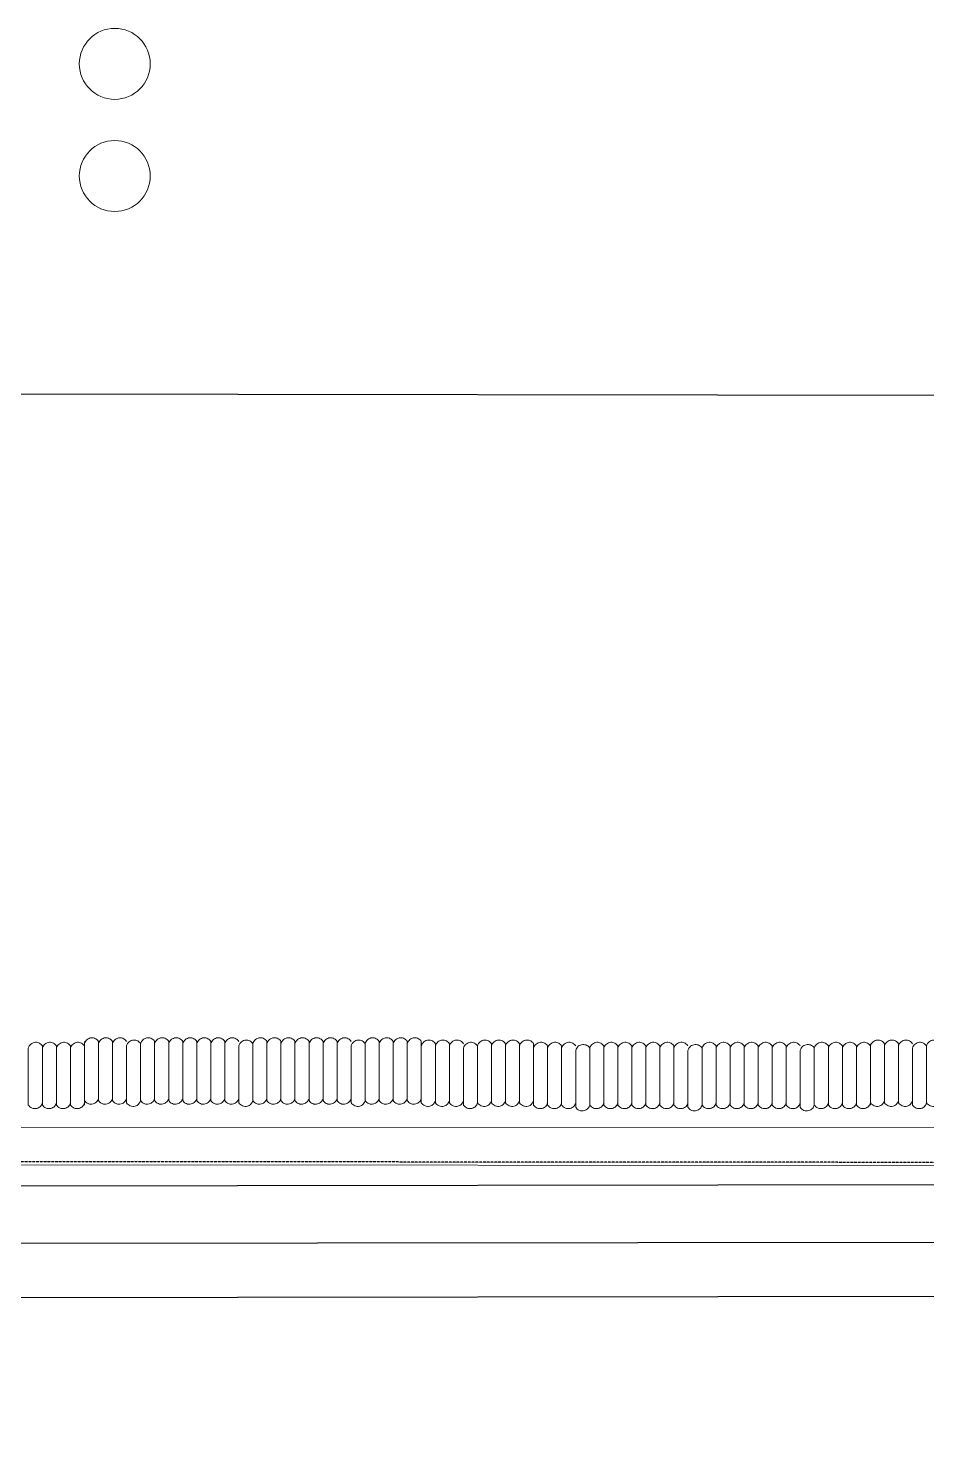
# Model space of a CAD drawing. Header units: millimetres. Extents: x 37414 to 54689, y 15261 to 27488.
# Drawn here: x 49758 to 50680, y 19891 to 21346 of the extents above; entities that cross this region are included whole.
import ezdxf

# ---------------------------------------------------------------- set-up
doc = ezdxf.new("R2010")
doc.units = ezdxf.units.MM
doc.linetypes.add('HIDDEN', pattern=[0.375, 0.25, -0.125])
doc.layers.get('0').update_dxf_attribs({"lineweight": 13})
doc.layers.add('H', color=2, linetype='HIDDEN')
doc.layers.add('MEDIUM', color=2, linetype='Continuous')
doc.layers.add('치수', color=7, linetype='Continuous', lineweight=13)

msp = doc.modelspace()

# ---------------------------------------------------------------- linework, layer by layer
at = {"color": 0, "lineweight": 25}
msp.add_line((48700.2, 20972.5), (52161.2, 20968.5), dxfattribs=at)
at = {"color": 6}
for p, q in [((49816, 20248.9), (49816, 20307.3)), ((49816, 20246.7), (49816, 20305)), ((49830.4, 20248.9), (49830.4, 20307.3)), ((49830.4, 20246.7), (49830.4, 20305)), ((49844.8, 20248.9), (49844.8, 20307.3)), ((49844.8, 20246.7), (49844.8, 20305)), ((49844.8, 20251.2), (49844.8, 20304.5)), ((49873.6, 20246.7), (49873.6, 20305)), ((49873.6, 20246.7), (49873.6, 20305)), ((49888, 20248.9), (49888, 20307.3)), ((49888, 20246.7), (49888, 20305)), ((49902.4, 20248.9), (49902.4, 20307.3)), ((49902.4, 20246.7), (49902.4, 20305)), ((49916.8, 20248.9), (49916.8, 20307.3)), ((49916.8, 20246.7), (49916.8, 20305)), ((49931.2, 20248.9), (49931.2, 20307.3)), ((49931.2, 20248.9), (49931.2, 20307.3)), ((49931.2, 20246.7), (49931.2, 20305)), ((49931.2, 20246.7), (49931.2, 20305)), ((49931.2, 20251.2), (49931.2, 20304.5)), ((49945.6, 20248.9), (49945.6, 20307.3)), ((49945.6, 20246.7), (49945.6, 20305)), ((49960, 20248.9), (49960, 20307.3)), ((49960, 20246.7), (49960, 20305)), ((49960, 20251.2), (49960, 20304.5)), ((49988.8, 20246.7), (49988.8, 20305)), ((49988.8, 20246.7), (49988.8, 20305)), ((50003.2, 20248.9), (50003.2, 20307.3)), ((50003.2, 20246.7), (50003.2, 20305)), ((50017.6, 20248.9), (50017.6, 20307.3)), ((50017.6, 20246.7), (50017.6, 20305)), ((50032, 20248.9), (50032, 20307.3)), ((50032, 20246.7), (50032, 20305)), ((50046.4, 20248.9), (50046.4, 20307.3)), ((50046.4, 20248.9), (50046.4, 20307.3)), ((50046.4, 20246.7), (50046.4, 20305)), ((50046.4, 20246.7), (50046.4, 20305)), ((50046.4, 20251.2), (50046.4, 20304.5)), ((50060.8, 20248.9), (50060.8, 20307.3)), ((50060.8, 20246.7), (50060.8, 20305)), ((50075.2, 20248.9), (50075.2, 20307.3)), ((50075.2, 20246.7), (50075.2, 20305)), ((50075.2, 20251.2), (50075.2, 20304.5)), ((50104, 20246.7), (50104, 20305)), ((50104, 20246.7), (50104, 20305)), ((50118.4, 20248.9), (50118.4, 20307.3)), ((50118.4, 20246.7), (50118.4, 20305)), ((50132.8, 20248.9), (50132.8, 20307.3)), ((50132.8, 20246.7), (50132.8, 20305)), ((50147.2, 20248.9), (50147.2, 20307.3)), ((50147.2, 20246.7), (50147.2, 20305)), ((50161.6, 20248.9), (50161.6, 20307.3)), ((50161.6, 20246.7), (50161.6, 20305)), ((50161.6, 20246.7), (50161.6, 20305)), ((50161.6, 20251.2), (50161.6, 20304.5)), ((50176, 20246.7), (50176, 20305)), ((50190.4, 20246.7), (50190.4, 20305)), ((50233.6, 20246.7), (50233.6, 20305)), ((50248, 20246.7), (50248, 20305)), ((50262.4, 20246.7), (50262.4, 20305)), ((50276.8, 20246.7), (50276.8, 20305)), ((50622.4, 20246.7), (50622.4, 20305)), ((50636.8, 20246.7), (50636.8, 20305)), ((50651.2, 20246.7), (50651.2, 20305)), ((49758.4, 20242.1), (49758.4, 20300.4)), ((49772.8, 20244.4), (49772.8, 20302.7)), ((49772.8, 20242.1), (49772.8, 20300.4)), ((49787.2, 20244.4), (49787.2, 20302.7)), ((49787.2, 20242.1), (49787.2, 20300.4)), ((49801.6, 20244.4), (49801.6, 20302.7)), ((49801.6, 20242.1), (49801.6, 20300.4)), ((49816, 20244.4), (49816, 20302.7)), ((49816, 20242.1), (49816, 20300.4)), ((49816, 20246.7), (49816, 20299.9)), ((49859.2, 20244.4), (49859.2, 20302.7)), ((49859.2, 20244.4), (49859.2, 20302.7)), ((49974.4, 20244.4), (49974.4, 20302.7)), ((49974.4, 20244.4), (49974.4, 20302.7)), ((50089.6, 20244.4), (50089.6, 20302.7)), ((50089.6, 20244.4), (50089.6, 20302.7)), ((50161.6, 20244.4), (50161.6, 20302.7)), ((50176, 20244.4), (50176, 20302.7)), ((50190.4, 20244.4), (50190.4, 20302.7)), ((50190.4, 20248.9), (50190.4, 20302.2)), ((50204.8, 20242.1), (50204.8, 20300.4)), ((50204.8, 20242.1), (50204.8, 20300.4)), ((50219.2, 20244.4), (50219.2, 20302.7)), ((50219.2, 20244.4), (50219.2, 20302.7)), ((50233.6, 20244.4), (50233.6, 20302.7)), ((50248, 20244.4), (50248, 20302.7)), ((50262.4, 20244.4), (50262.4, 20302.7)), ((50276.8, 20244.4), (50276.8, 20302.7)), ((50276.8, 20244.4), (50276.8, 20302.7)), ((50276.8, 20248.9), (50276.8, 20302.2)), ((50276.8, 20242.1), (50276.8, 20300.4)), ((50291.2, 20244.4), (50291.2, 20302.7)), ((50291.2, 20242.1), (50291.2, 20300.4)), ((50305.6, 20244.4), (50305.6, 20302.7)), ((50305.6, 20242.1), (50305.6, 20300.4)), ((50305.6, 20246.7), (50305.6, 20299.9)), ((50320, 20239.8), (50320, 20298.1)), ((50320, 20239.8), (50320, 20298.1)), ((50334.4, 20242.1), (50334.4, 20300.4)), ((50334.4, 20242.1), (50334.4, 20300.4)), ((50348.8, 20244.4), (50348.8, 20302.7)), ((50348.8, 20242.1), (50348.8, 20300.4)), ((50363.2, 20244.4), (50363.2, 20302.7)), ((50363.2, 20242.1), (50363.2, 20300.4)), ((50377.6, 20244.4), (50377.6, 20302.7)), ((50377.6, 20242.1), (50377.6, 20300.4)), ((50392, 20244.4), (50392, 20302.7)), ((50392, 20244.4), (50392, 20302.7)), ((50392, 20242.1), (50392, 20300.4)), ((50392, 20242.1), (50392, 20300.4)), ((50392, 20246.7), (50392, 20299.9)), ((50406.4, 20244.4), (50406.4, 20302.7)), ((50406.4, 20242.1), (50406.4, 20300.4)), ((50420.8, 20244.4), (50420.8, 20302.7)), ((50420.8, 20242.1), (50420.8, 20300.4)), ((50420.8, 20246.7), (50420.8, 20299.9)), ((50435.2, 20239.8), (50435.2, 20298.1)), ((50435.2, 20239.8), (50435.2, 20298.1)), ((50449.6, 20242.1), (50449.6, 20300.4)), ((50449.6, 20242.1), (50449.6, 20300.4)), ((50464, 20244.4), (50464, 20302.7)), ((50464, 20242.1), (50464, 20300.4)), ((50478.4, 20244.4), (50478.4, 20302.7)), ((50478.4, 20242.1), (50478.4, 20300.4)), ((50492.8, 20244.4), (50492.8, 20302.7)), ((50492.8, 20242.1), (50492.8, 20300.4)), ((50507.2, 20244.4), (50507.2, 20302.7)), ((50507.2, 20244.4), (50507.2, 20302.7)), ((50507.2, 20242.1), (50507.2, 20300.4)), ((50507.2, 20242.1), (50507.2, 20300.4)), ((50507.2, 20246.7), (50507.2, 20299.9)), ((50521.6, 20244.4), (50521.6, 20302.7)), ((50521.6, 20242.1), (50521.6, 20300.4)), ((50536, 20244.4), (50536, 20302.7)), ((50536, 20242.1), (50536, 20300.4)), ((50536, 20246.7), (50536, 20299.9)), ((50550.4, 20239.8), (50550.4, 20298.1)), ((50550.4, 20239.8), (50550.4, 20298.1)), ((50564.8, 20242.1), (50564.8, 20300.4)), ((50564.8, 20242.1), (50564.8, 20300.4)), ((50579.2, 20244.4), (50579.2, 20302.7)), ((50579.2, 20242.1), (50579.2, 20300.4)), ((50593.6, 20244.4), (50593.6, 20302.7)), ((50593.6, 20242.1), (50593.6, 20300.4)), ((50608, 20244.4), (50608, 20302.7)), ((50608, 20242.1), (50608, 20300.4)), ((50622.4, 20244.4), (50622.4, 20302.7)), ((50622.4, 20244.4), (50622.4, 20302.7)), ((50622.4, 20242.1), (50622.4, 20300.4)), ((50622.4, 20246.7), (50622.4, 20299.9)), ((50636.8, 20244.4), (50636.8, 20302.7)), ((50651.2, 20244.4), (50651.2, 20302.7)), ((50651.2, 20248.9), (50651.2, 20302.2)), ((50665.6, 20242.1), (50665.6, 20300.4)), ((50665.6, 20242.1), (50665.6, 20300.4)), ((50680, 20244.4), (50680, 20302.7)), ((50680, 20244.4), (50680, 20302.7))]:
    msp.add_line(p, q, dxfattribs=at)
for p, q in [((51391.5, 20218.2), (49547.4, 20219.5)), ((51391.5, 20179.5), (49547.4, 20180.9))]:
    msp.add_line(p, q)
for points in [[(49758.4, 20300.4, -0.159884), (49761.1, 20304.6, -0.159884), (49765.6, 20306.4, -0.135156), (49769.8, 20305.5, -0.135156), (49772.8, 20302.7)], [(49772.8, 20300.4, -0.159884), (49775.5, 20304.6, -0.159884), (49780, 20306.4, -0.135156), (49784.2, 20305.5, -0.135156), (49787.2, 20302.7)], [(49787.2, 20300.4, -0.159884), (49789.9, 20304.6, -0.159884), (49794.4, 20306.4, -0.135156), (49798.6, 20305.5, -0.135156), (49801.6, 20302.7)], [(49801.6, 20300.4, -0.159884), (49804.3, 20304.6, -0.159884), (49808.8, 20306.4, -0.135156), (49813, 20305.5, -0.135156), (49816, 20302.7)], [(49816, 20305, -0.159884), (49818.7, 20309.2, -0.159884), (49823.2, 20311, -0.135156), (49827.4, 20310.1, -0.135156), (49830.4, 20307.3)], [(49830.4, 20305, -0.159884), (49833.1, 20309.2, -0.159884), (49837.6, 20311, -0.135156), (49841.8, 20310.1, -0.135156), (49844.8, 20307.3)], [(49844.8, 20305, -0.159884), (49847.5, 20309.2, -0.159884), (49852, 20311, -0.135156), (49856.2, 20310.1, -0.135156), (49859.2, 20307.3)], [(49859.2, 20302.7, -0.159884), (49861.9, 20306.9, -0.159884), (49866.4, 20308.7, -0.135156), (49870.6, 20307.8, -0.135156), (49873.6, 20305)], [(49873.6, 20305, -0.159884), (49876.3, 20309.2, -0.159884), (49880.8, 20311, -0.135156), (49885, 20310.1, -0.135156), (49888, 20307.3)], [(49888, 20305, -0.159884), (49890.7, 20309.2, -0.159884), (49895.2, 20311, -0.135156), (49899.4, 20310.1, -0.135156), (49902.4, 20307.3)], [(49902.4, 20305, -0.159884), (49905.1, 20309.2, -0.159884), (49909.6, 20311, -0.135156), (49913.8, 20310.1, -0.135156), (49916.8, 20307.3)], [(49916.8, 20305, -0.159884), (49919.5, 20309.2, -0.159884), (49924, 20311, -0.135156), (49928.2, 20310.1, -0.135156), (49931.2, 20307.3)], [(49931.2, 20305, -0.159884), (49933.9, 20309.2, -0.159884), (49938.4, 20311, -0.135156), (49942.6, 20310.1, -0.135156), (49945.6, 20307.3)], [(49945.6, 20305, -0.159884), (49948.3, 20309.2, -0.159884), (49952.8, 20311, -0.135156), (49957, 20310.1, -0.135156), (49960, 20307.3)], [(49960, 20305, -0.159884), (49962.7, 20309.2, -0.159884), (49967.2, 20311, -0.135156), (49971.4, 20310.1, -0.135156), (49974.4, 20307.3)], [(49974.4, 20302.7, -0.159884), (49977.1, 20306.9, -0.159884), (49981.6, 20308.7, -0.135156), (49985.8, 20307.8, -0.135156), (49988.8, 20305)], [(49988.8, 20305, -0.159884), (49991.5, 20309.2, -0.159884), (49996, 20311, -0.135156), (50000.2, 20310.1, -0.135156), (50003.2, 20307.3)], [(50003.2, 20305, -0.159884), (50005.9, 20309.2, -0.159884), (50010.4, 20311, -0.135156), (50014.6, 20310.1, -0.135156), (50017.6, 20307.3)], [(50017.6, 20305, -0.159884), (50020.3, 20309.2, -0.159884), (50024.8, 20311, -0.135156), (50029, 20310.1, -0.135156), (50032, 20307.3)], [(50032, 20305, -0.159884), (50034.7, 20309.2, -0.159884), (50039.2, 20311, -0.135156), (50043.4, 20310.1, -0.135156), (50046.4, 20307.3)], [(50046.4, 20305, -0.159884), (50049.1, 20309.2, -0.159884), (50053.6, 20311, -0.135156), (50057.8, 20310.1, -0.135156), (50060.8, 20307.3)], [(50060.8, 20305, -0.159884), (50063.5, 20309.2, -0.159884), (50068, 20311, -0.135156), (50072.2, 20310.1, -0.135156), (50075.2, 20307.3)], [(50075.2, 20305, -0.159884), (50077.9, 20309.2, -0.159884), (50082.4, 20311, -0.135156), (50086.6, 20310.1, -0.135156), (50089.6, 20307.3)], [(50089.6, 20302.7, -0.159884), (50092.3, 20306.9, -0.159884), (50096.8, 20308.7, -0.135156), (50101, 20307.8, -0.135156), (50104, 20305)], [(50104, 20305, -0.159884), (50106.7, 20309.2, -0.159884), (50111.2, 20311, -0.135156), (50115.4, 20310.1, -0.135156), (50118.4, 20307.3)], [(50118.4, 20305, -0.159884), (50121.1, 20309.2, -0.159884), (50125.6, 20311, -0.135156), (50129.8, 20310.1, -0.135156), (50132.8, 20307.3)], [(50132.8, 20305, -0.159884), (50135.5, 20309.2, -0.159884), (50140, 20311, -0.135156), (50144.2, 20310.1, -0.135156), (50147.2, 20307.3)], [(50147.2, 20305, -0.159884), (50149.9, 20309.2, -0.159884), (50154.4, 20311, -0.135156), (50158.6, 20310.1, -0.135156), (50161.6, 20307.3)], [(50161.6, 20302.7, -0.159884), (50164.3, 20306.9, -0.159884), (50168.8, 20308.7, -0.135156), (50173, 20307.8, -0.135156), (50176, 20305)], [(50176, 20302.7, -0.159884), (50178.7, 20306.9, -0.159884), (50183.2, 20308.7, -0.135156), (50187.4, 20307.8, -0.135156), (50190.4, 20305)], [(50190.4, 20302.7, -0.159884), (50193.1, 20306.9, -0.159884), (50197.6, 20308.7, -0.135156), (50201.8, 20307.8, -0.135156), (50204.8, 20305)], [(50204.8, 20300.4, -0.159884), (50207.5, 20304.6, -0.159884), (50212, 20306.4, -0.135156), (50216.2, 20305.5, -0.135156), (50219.2, 20302.7)], [(50219.2, 20302.7, -0.159884), (50221.9, 20306.9, -0.159884), (50226.4, 20308.7, -0.135156), (50230.6, 20307.8, -0.135156), (50233.6, 20305)], [(50233.6, 20302.7, -0.159884), (50236.3, 20306.9, -0.159884), (50240.8, 20308.7, -0.135156), (50245, 20307.8, -0.135156), (50248, 20305)], [(50248, 20302.7, -0.159884), (50250.7, 20306.9, -0.159884), (50255.2, 20308.7, -0.135156), (50259.4, 20307.8, -0.135156), (50262.4, 20305)], [(50262.4, 20302.7, -0.159884), (50265.1, 20306.9, -0.159884), (50269.6, 20308.7, -0.135156), (50273.8, 20307.8, -0.135156), (50276.8, 20305)], [(50276.8, 20300.4, -0.159884), (50279.5, 20304.6, -0.159884), (50284, 20306.4, -0.135156), (50288.2, 20305.5, -0.135156), (50291.2, 20302.7)], [(50291.2, 20300.4, -0.159884), (50293.9, 20304.6, -0.159884), (50298.4, 20306.4, -0.135156), (50302.6, 20305.5, -0.135156), (50305.6, 20302.7)], [(50305.6, 20300.4, -0.159884), (50308.3, 20304.6, -0.159884), (50312.8, 20306.4, -0.135156), (50317, 20305.5, -0.135156), (50320, 20302.7)], [(50320, 20298.1, -0.159884), (50322.7, 20302.3, -0.159884), (50327.2, 20304.1, -0.135156), (50331.4, 20303.2, -0.135156), (50334.4, 20300.4)], [(50334.4, 20300.4, -0.159884), (50337.1, 20304.6, -0.159884), (50341.6, 20306.4, -0.135156), (50345.8, 20305.5, -0.135156), (50348.8, 20302.7)], [(50348.8, 20300.4, -0.159884), (50351.5, 20304.6, -0.159884), (50356, 20306.4, -0.135156), (50360.2, 20305.5, -0.135156), (50363.2, 20302.7)], [(50363.2, 20300.4, -0.159884), (50365.9, 20304.6, -0.159884), (50370.4, 20306.4, -0.135156), (50374.6, 20305.5, -0.135156), (50377.6, 20302.7)], [(50377.6, 20300.4, -0.159884), (50380.3, 20304.6, -0.159884), (50384.8, 20306.4, -0.135156), (50389, 20305.5, -0.135156), (50392, 20302.7)], [(50392, 20300.4, -0.159884), (50394.7, 20304.6, -0.159884), (50399.2, 20306.4, -0.135156), (50403.4, 20305.5, -0.135156), (50406.4, 20302.7)], [(50406.4, 20300.4, -0.159884), (50409.1, 20304.6, -0.159884), (50413.6, 20306.4, -0.135156), (50417.8, 20305.5, -0.135156), (50420.8, 20302.7)], [(50420.8, 20300.4, -0.159884), (50423.5, 20304.6, -0.159884), (50428, 20306.4, -0.135156), (50432.2, 20305.5, -0.135156), (50435.2, 20302.7)], [(50435.2, 20298.1, -0.159884), (50437.9, 20302.3, -0.159884), (50442.4, 20304.1, -0.135156), (50446.6, 20303.2, -0.135156), (50449.6, 20300.4)], [(50449.6, 20300.4, -0.159884), (50452.3, 20304.6, -0.159884), (50456.8, 20306.4, -0.135156), (50461, 20305.5, -0.135156), (50464, 20302.7)], [(50464, 20300.4, -0.159884), (50466.7, 20304.6, -0.159884), (50471.2, 20306.4, -0.135156), (50475.4, 20305.5, -0.135156), (50478.4, 20302.7)], [(50478.4, 20300.4, -0.159884), (50481.1, 20304.6, -0.159884), (50485.6, 20306.4, -0.135156), (50489.8, 20305.5, -0.135156), (50492.8, 20302.7)], [(50492.8, 20300.4, -0.159884), (50495.5, 20304.6, -0.159884), (50500, 20306.4, -0.135156), (50504.2, 20305.5, -0.135156), (50507.2, 20302.7)], [(50507.2, 20300.4, -0.159884), (50509.9, 20304.6, -0.159884), (50514.4, 20306.4, -0.135156), (50518.6, 20305.5, -0.135156), (50521.6, 20302.7)], [(50521.6, 20300.4, -0.159884), (50524.3, 20304.6, -0.159884), (50528.8, 20306.4, -0.135156), (50533, 20305.5, -0.135156), (50536, 20302.7)], [(50536, 20300.4, -0.159884), (50538.7, 20304.6, -0.159884), (50543.2, 20306.4, -0.135156), (50547.4, 20305.5, -0.135156), (50550.4, 20302.7)], [(50550.4, 20298.1, -0.159884), (50553.1, 20302.3, -0.159884), (50557.6, 20304.1, -0.135156), (50561.8, 20303.2, -0.135156), (50564.8, 20300.4)], [(50564.8, 20300.4, -0.159884), (50567.5, 20304.6, -0.159884), (50572, 20306.4, -0.135156), (50576.2, 20305.5, -0.135156), (50579.2, 20302.7)], [(50579.2, 20300.4, -0.159884), (50581.9, 20304.6, -0.159884), (50586.4, 20306.4, -0.135156), (50590.6, 20305.5, -0.135156), (50593.6, 20302.7)], [(50593.6, 20300.4, -0.159884), (50596.3, 20304.6, -0.159884), (50600.8, 20306.4, -0.135156), (50605, 20305.5, -0.135156), (50608, 20302.7)], [(50608, 20300.4, -0.159884), (50610.7, 20304.6, -0.159884), (50615.2, 20306.4, -0.135156), (50619.4, 20305.5, -0.135156), (50622.4, 20302.7)], [(50622.4, 20302.7, -0.159884), (50625.1, 20306.9, -0.159884), (50629.6, 20308.7, -0.135156), (50633.8, 20307.8, -0.135156), (50636.8, 20305)], [(50636.8, 20302.7, -0.159884), (50639.5, 20306.9, -0.159884), (50644, 20308.7, -0.135156), (50648.2, 20307.8, -0.135156), (50651.2, 20305)], [(50651.2, 20302.7, -0.159884), (50653.9, 20306.9, -0.159884), (50658.4, 20308.7, -0.135156), (50662.6, 20307.8, -0.135156), (50665.6, 20305)], [(50665.6, 20300.4, -0.159884), (50668.3, 20304.6, -0.159884), (50672.8, 20306.4, -0.135156), (50677, 20305.5, -0.135156), (50680, 20302.7)], [(50680, 20302.7, -0.159884), (50682.7, 20306.9, -0.159884), (50687.2, 20308.7, -0.135156), (50691.4, 20307.8, -0.135156), (50694.4, 20305)], [(49816, 20246.7, 0.159884), (49819.8, 20243.5, 0.159884), (49824.8, 20243.2, 0.135156), (49828.4, 20245.3, 0.135156), (49830.4, 20248.9)], [(49830.4, 20246.7, 0.159884), (49834.2, 20243.5, 0.159884), (49839.2, 20243.2, 0.135156), (49842.8, 20245.3, 0.135156), (49844.8, 20248.9)], [(49844.8, 20246.7, 0.159884), (49848.6, 20243.5, 0.159884), (49853.6, 20243.2, 0.135156), (49857.2, 20245.3, 0.135156), (49859.2, 20248.9)], [(49859.2, 20244.4, 0.159884), (49863, 20241.2, 0.159884), (49868, 20240.9, 0.135156), (49871.6, 20243, 0.135156), (49873.6, 20246.7)], [(49873.6, 20246.7, 0.159884), (49877.4, 20243.5, 0.159884), (49882.4, 20243.2, 0.135156), (49886, 20245.3, 0.135156), (49888, 20248.9)], [(49888, 20246.7, 0.159884), (49891.8, 20243.5, 0.159884), (49896.8, 20243.2, 0.135156), (49900.4, 20245.3, 0.135156), (49902.4, 20248.9)], [(49902.4, 20246.7, 0.159884), (49906.2, 20243.5, 0.159884), (49911.2, 20243.2, 0.135156), (49914.8, 20245.3, 0.135156), (49916.8, 20248.9)], [(49916.8, 20246.7, 0.159884), (49920.6, 20243.5, 0.159884), (49925.6, 20243.2, 0.135156), (49929.2, 20245.3, 0.135156), (49931.2, 20248.9)], [(49931.2, 20246.7, 0.159884), (49935, 20243.5, 0.159884), (49940, 20243.2, 0.135156), (49943.6, 20245.3, 0.135156), (49945.6, 20248.9)], [(49945.6, 20246.7, 0.159884), (49949.4, 20243.5, 0.159884), (49954.4, 20243.2, 0.135156), (49958, 20245.3, 0.135156), (49960, 20248.9)], [(49960, 20246.7, 0.159884), (49963.8, 20243.5, 0.159884), (49968.8, 20243.2, 0.135156), (49972.4, 20245.3, 0.135156), (49974.4, 20248.9)], [(49974.4, 20244.4, 0.159884), (49978.2, 20241.2, 0.159884), (49983.2, 20240.9, 0.135156), (49986.8, 20243, 0.135156), (49988.8, 20246.7)], [(49988.8, 20246.7, 0.159884), (49992.6, 20243.5, 0.159884), (49997.6, 20243.2, 0.135156), (50001.2, 20245.3, 0.135156), (50003.2, 20248.9)], [(50003.2, 20246.7, 0.159884), (50007, 20243.5, 0.159884), (50012, 20243.2, 0.135156), (50015.6, 20245.3, 0.135156), (50017.6, 20248.9)], [(50017.6, 20246.7, 0.159884), (50021.4, 20243.5, 0.159884), (50026.4, 20243.2, 0.135156), (50030, 20245.3, 0.135156), (50032, 20248.9)], [(50032, 20246.7, 0.159884), (50035.8, 20243.5, 0.159884), (50040.8, 20243.2, 0.135156), (50044.4, 20245.3, 0.135156), (50046.4, 20248.9)], [(50046.4, 20246.7, 0.159884), (50050.2, 20243.5, 0.159884), (50055.2, 20243.2, 0.135156), (50058.8, 20245.3, 0.135156), (50060.8, 20248.9)], [(50060.8, 20246.7, 0.159884), (50064.6, 20243.5, 0.159884), (50069.6, 20243.2, 0.135156), (50073.2, 20245.3, 0.135156), (50075.2, 20248.9)], [(50075.2, 20246.7, 0.159884), (50079, 20243.5, 0.159884), (50084, 20243.2, 0.135156), (50087.6, 20245.3, 0.135156), (50089.6, 20248.9)], [(50089.6, 20244.4, 0.159884), (50093.4, 20241.2, 0.159884), (50098.4, 20240.9, 0.135156), (50102, 20243, 0.135156), (50104, 20246.7)], [(50104, 20246.7, 0.159884), (50107.8, 20243.5, 0.159884), (50112.8, 20243.2, 0.135156), (50116.4, 20245.3, 0.135156), (50118.4, 20248.9)], [(50118.4, 20246.7, 0.159884), (50122.2, 20243.5, 0.159884), (50127.2, 20243.2, 0.135156), (50130.8, 20245.3, 0.135156), (50132.8, 20248.9)], [(50132.8, 20246.7, 0.159884), (50136.6, 20243.5, 0.159884), (50141.6, 20243.2, 0.135156), (50145.2, 20245.3, 0.135156), (50147.2, 20248.9)], [(50147.2, 20246.7, 0.159884), (50151, 20243.5, 0.159884), (50156, 20243.2, 0.135156), (50159.6, 20245.3, 0.135156), (50161.6, 20248.9)], [(50161.6, 20244.4, 0.159884), (50165.4, 20241.2, 0.159884), (50170.4, 20240.9, 0.135156), (50174, 20243, 0.135156), (50176, 20246.7)], [(50176, 20244.4, 0.159884), (50179.8, 20241.2, 0.159884), (50184.8, 20240.9, 0.135156), (50188.4, 20243, 0.135156), (50190.4, 20246.7)], [(50190.4, 20244.4, 0.159884), (50194.2, 20241.2, 0.159884), (50199.2, 20240.9, 0.135156), (50202.8, 20243, 0.135156), (50204.8, 20246.7)], [(50219.2, 20244.4, 0.159884), (50223, 20241.2, 0.159884), (50228, 20240.9, 0.135156), (50231.6, 20243, 0.135156), (50233.6, 20246.7)], [(50233.6, 20244.4, 0.159884), (50237.4, 20241.2, 0.159884), (50242.4, 20240.9, 0.135156), (50246, 20243, 0.135156), (50248, 20246.7)], [(50248, 20244.4, 0.159884), (50251.8, 20241.2, 0.159884), (50256.8, 20240.9, 0.135156), (50260.4, 20243, 0.135156), (50262.4, 20246.7)], [(50262.4, 20244.4, 0.159884), (50266.2, 20241.2, 0.159884), (50271.2, 20240.9, 0.135156), (50274.8, 20243, 0.135156), (50276.8, 20246.7)], [(50622.4, 20244.4, 0.159884), (50626.2, 20241.2, 0.159884), (50631.2, 20240.9, 0.135156), (50634.8, 20243, 0.135156), (50636.8, 20246.7)], [(50636.8, 20244.4, 0.159884), (50640.6, 20241.2, 0.159884), (50645.6, 20240.9, 0.135156), (50649.2, 20243, 0.135156), (50651.2, 20246.7)], [(50651.2, 20244.4, 0.159884), (50655, 20241.2, 0.159884), (50660, 20240.9, 0.135156), (50663.6, 20243, 0.135156), (50665.6, 20246.7)], [(50680, 20244.4, 0.159884), (50683.8, 20241.2, 0.159884), (50688.8, 20240.9, 0.135156), (50692.4, 20243, 0.135156), (50694.4, 20246.7)], [(49758.4, 20242.1, 0.159884), (49762.2, 20238.9, 0.159884), (49767.2, 20238.6, 0.135156), (49770.8, 20240.7, 0.135156), (49772.8, 20244.4)], [(49772.8, 20242.1, 0.159884), (49776.6, 20238.9, 0.159884), (49781.6, 20238.6, 0.135156), (49785.2, 20240.7, 0.135156), (49787.2, 20244.4)], [(49787.2, 20242.1, 0.159884), (49791, 20238.9, 0.159884), (49796, 20238.6, 0.135156), (49799.6, 20240.7, 0.135156), (49801.6, 20244.4)], [(49801.6, 20242.1, 0.159884), (49805.4, 20238.9, 0.159884), (49810.4, 20238.6, 0.135156), (49814, 20240.7, 0.135156), (49816, 20244.4)], [(50204.8, 20242.1, 0.159884), (50208.6, 20238.9, 0.159884), (50213.6, 20238.6, 0.135156), (50217.2, 20240.7, 0.135156), (50219.2, 20244.4)], [(50276.8, 20242.1, 0.159884), (50280.6, 20238.9, 0.159884), (50285.6, 20238.6, 0.135156), (50289.2, 20240.7, 0.135156), (50291.2, 20244.4)], [(50291.2, 20242.1, 0.159884), (50295, 20238.9, 0.159884), (50300, 20238.6, 0.135156), (50303.6, 20240.7, 0.135156), (50305.6, 20244.4)], [(50305.6, 20242.1, 0.159884), (50309.4, 20238.9, 0.159884), (50314.4, 20238.6, 0.135156), (50318, 20240.7, 0.135156), (50320, 20244.4)], [(50320, 20239.8, 0.159884), (50323.8, 20236.6, 0.159884), (50328.8, 20236.3, 0.135156), (50332.4, 20238.4, 0.135156), (50334.4, 20242.1)], [(50334.4, 20242.1, 0.159884), (50338.2, 20238.9, 0.159884), (50343.2, 20238.6, 0.135156), (50346.8, 20240.7, 0.135156), (50348.8, 20244.4)], [(50348.8, 20242.1, 0.159884), (50352.6, 20238.9, 0.159884), (50357.6, 20238.6, 0.135156), (50361.2, 20240.7, 0.135156), (50363.2, 20244.4)], [(50363.2, 20242.1, 0.159884), (50367, 20238.9, 0.159884), (50372, 20238.6, 0.135156), (50375.6, 20240.7, 0.135156), (50377.6, 20244.4)], [(50377.6, 20242.1, 0.159884), (50381.4, 20238.9, 0.159884), (50386.4, 20238.6, 0.135156), (50390, 20240.7, 0.135156), (50392, 20244.4)], [(50392, 20242.1, 0.159884), (50395.8, 20238.9, 0.159884), (50400.8, 20238.6, 0.135156), (50404.4, 20240.7, 0.135156), (50406.4, 20244.4)], [(50406.4, 20242.1, 0.159884), (50410.2, 20238.9, 0.159884), (50415.2, 20238.6, 0.135156), (50418.8, 20240.7, 0.135156), (50420.8, 20244.4)], [(50420.8, 20242.1, 0.159884), (50424.6, 20238.9, 0.159884), (50429.6, 20238.6, 0.135156), (50433.2, 20240.7, 0.135156), (50435.2, 20244.4)], [(50435.2, 20239.8, 0.159884), (50439, 20236.6, 0.159884), (50444, 20236.3, 0.135156), (50447.6, 20238.4, 0.135156), (50449.6, 20242.1)], [(50449.6, 20242.1, 0.159884), (50453.4, 20238.9, 0.159884), (50458.4, 20238.6, 0.135156), (50462, 20240.7, 0.135156), (50464, 20244.4)], [(50464, 20242.1, 0.159884), (50467.8, 20238.9, 0.159884), (50472.8, 20238.6, 0.135156), (50476.4, 20240.7, 0.135156), (50478.4, 20244.4)], [(50478.4, 20242.1, 0.159884), (50482.2, 20238.9, 0.159884), (50487.2, 20238.6, 0.135156), (50490.8, 20240.7, 0.135156), (50492.8, 20244.4)], [(50492.8, 20242.1, 0.159884), (50496.6, 20238.9, 0.159884), (50501.6, 20238.6, 0.135156), (50505.2, 20240.7, 0.135156), (50507.2, 20244.4)], [(50507.2, 20242.1, 0.159884), (50511, 20238.9, 0.159884), (50516, 20238.6, 0.135156), (50519.6, 20240.7, 0.135156), (50521.6, 20244.4)], [(50521.6, 20242.1, 0.159884), (50525.4, 20238.9, 0.159884), (50530.4, 20238.6, 0.135156), (50534, 20240.7, 0.135156), (50536, 20244.4)], [(50536, 20242.1, 0.159884), (50539.8, 20238.9, 0.159884), (50544.8, 20238.6, 0.135156), (50548.4, 20240.7, 0.135156), (50550.4, 20244.4)], [(50550.4, 20239.8, 0.159884), (50554.2, 20236.6, 0.159884), (50559.2, 20236.3, 0.135156), (50562.8, 20238.4, 0.135156), (50564.8, 20242.1)], [(50564.8, 20242.1, 0.159884), (50568.6, 20238.9, 0.159884), (50573.6, 20238.6, 0.135156), (50577.2, 20240.7, 0.135156), (50579.2, 20244.4)], [(50579.2, 20242.1, 0.159884), (50583, 20238.9, 0.159884), (50588, 20238.6, 0.135156), (50591.6, 20240.7, 0.135156), (50593.6, 20244.4)], [(50593.6, 20242.1, 0.159884), (50597.4, 20238.9, 0.159884), (50602.4, 20238.6, 0.135156), (50606, 20240.7, 0.135156), (50608, 20244.4)], [(50608, 20242.1, 0.159884), (50611.8, 20238.9, 0.159884), (50616.8, 20238.6, 0.135156), (50620.4, 20240.7, 0.135156), (50622.4, 20244.4)], [(50665.6, 20242.1, 0.159884), (50669.4, 20238.9, 0.159884), (50674.4, 20238.6, 0.135156), (50678, 20240.7, 0.135156), (50680, 20244.4)]]:
    msp.add_lwpolyline(points, format="xyb", dxfattribs=at)
at = {"layer": 'H', "color": 1}
msp.add_line((51391.5, 20182.7), (49547.4, 20184.1), dxfattribs=at)
at = {"layer": 'MEDIUM', "lineweight": 25}
for p, q in [((48191.9, 20157.5), (51090.8, 20160.9)), ((51090.8, 20101.5), (48147.6, 20098.1)), ((48155.1, 20042.9), (51137, 20046.6))]:
    msp.add_line(p, q, dxfattribs=at)
at = {"layer": '치수', "lineweight": 9}
for centre in [(49847.1, 21309.8), (49847.1, 21194.8)]:
    msp.add_circle(centre, 36.4, dxfattribs=at)
at = {"layer": '치수', "color": 1, "lineweight": 9}
msp.add_spline([(51637.3, 20136.2), (51637.3, 19962.5), (50770, 19853.5), (50806, 18542.5)], degree=3, dxfattribs=at)

doc.saveas('drawing.dxf')
